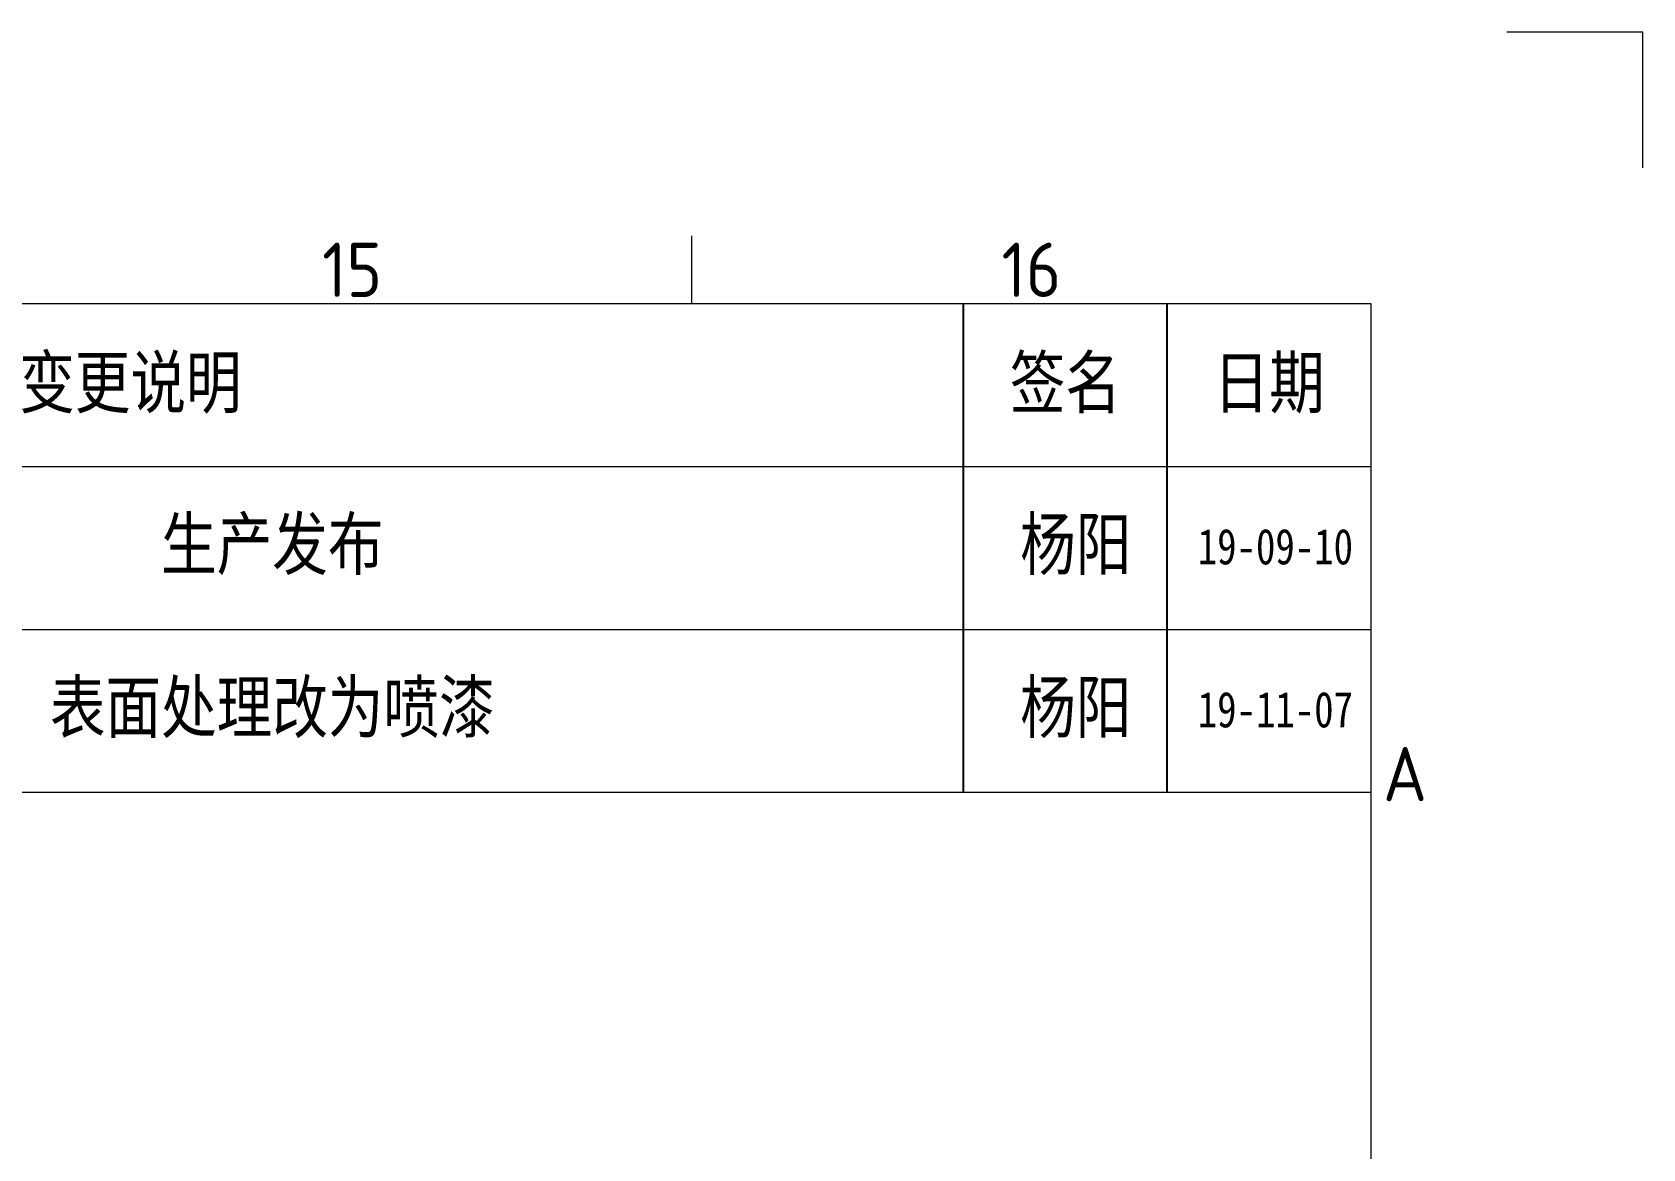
# Model space of a CAD drawing. Header units: inches. Extents: x 26991 to 28396, y -1342 to -349.
# Drawn here: x 28197.5 to 28395.6, y -486.7 to -349.3 of the extents above; entities that cross this region are included whole.
import ezdxf
from ezdxf.enums import TextEntityAlignment as Align

# ---------------------------------------------------------------- set-up
doc = ezdxf.new("R2010")
doc.units = ezdxf.units.IN
doc.header["$MEASUREMENT"] = 0
for name, color, linetype in [('图框', 7, 'Continuous'), ('明细栏', 4, 'Continuous'), ('注释', 5, 'Continuous')]:
    doc.layers.add(name, color=color, linetype=linetype)
doc.styles.add('ISO Proportional', font='isocp.shx')
doc.styles.add('汉字专用', font='', dxfattribs={"width": 0.8})
doc.styles.get('汉字专用').set_extended_font_data('SimSun')

msp = doc.modelspace()

# ---------------------------------------------------------------- linework, layer by layer
at = {"layer": '图框', "color": 7, "lineweight": 9}
for p, q in [((28395.55, -349.32), (28378.85, -349.32)), ((28395.55, -366.02), (28395.55, -349.32)), ((28278.62, -382.73), (28278.62, -374.38)), ((28362.15, -382.73), (27024.14, -382.73)), ((28362.15, -1308.14), (28362.15, -382.73))]:
    msp.add_line(p, q, dxfattribs=at)
at = {"layer": '明细栏'}
for p, q in [((28312.03, -442.86), (28312.03, -382.73)), ((28337.09, -442.86), (28337.09, -382.73))]:
    msp.add_line(p, q, dxfattribs=at)
at = {"layer": '明细栏', "lineweight": 9}
for p, q in [((28362.15, -402.77), (28093.49, -402.77)), ((28362.15, -422.82), (28093.49, -422.82)), ((28362.15, -442.86), (28093.49, -442.86))]:
    msp.add_line(p, q, dxfattribs=at)

# ---------------------------------------------------------------- texts
at = {"layer": '图框', "color": 7, "lineweight": 9, "style": 'ISO Proportional'}
for s, height, p in [('15', 6.682, (28236.86, -378.55)), ('16', 6.682, (28320.38, -378.55)), ('A', 6.68, (28366.32, -440.57))]:
    msp.add_text(s, height=height, dxfattribs=at).set_placement(p, align=Align.MIDDLE)
at = {"layer": '注释', "attachment_point": 5, "style": '汉字专用'}
for s, insert, char_height, width in [('版本变更说明', (28202.76, -392.75), 6.264, 218.5421), ('签名', (28324.56, -392.75), 6.264, 25.0563), ('日期', (28349.62, -392.75), 6.264, 25.0563), ('生产发布', (28227.04, -412.62), 6.264, 218.5421), ('杨阳', (28325.83, -412.62), 6.264, 218.5421), ('19-09-10', (28350.38, -412.62), 4.385, 152.9795), ('表面处理改为喷漆', (28227.04, -432.67), 6.264, 218.5421), ('杨阳', (28325.83, -432.67), 6.264, 218.5421), ('19-11-07', (28350.38, -432.67), 4.385, 152.9795)]:
    msp.add_mtext(s, dxfattribs=dict(at, insert=insert, char_height=char_height, width=width))

doc.saveas('drawing.dxf')
